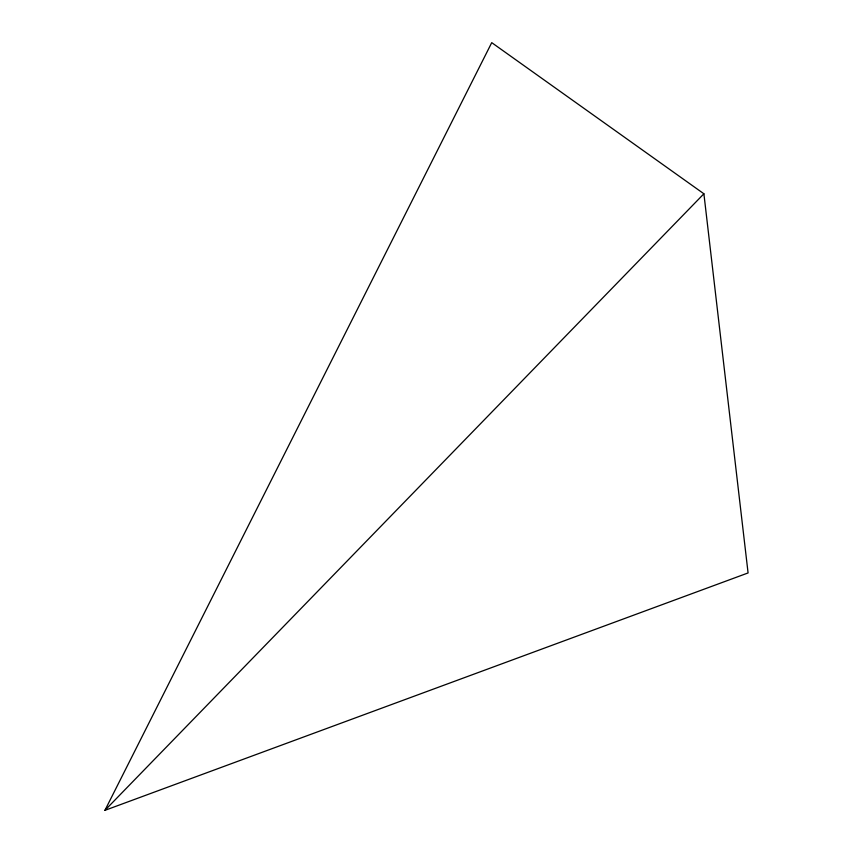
<?xml version="1.0" encoding="UTF-8"?>
<svg xmlns="http://www.w3.org/2000/svg" width="853" height="853" viewBox="0 0 853 853"><rect width="100%" height="100%" fill="white"/><g stroke="black" fill="none" stroke-linecap="round" stroke-linejoin="round"><path stroke-width="1.28" d="M104.919 810.35L491.733 42.65L703.896 193.78L748.081 572.939L104.919 810.35L703.896 193.78"/></g></svg>
